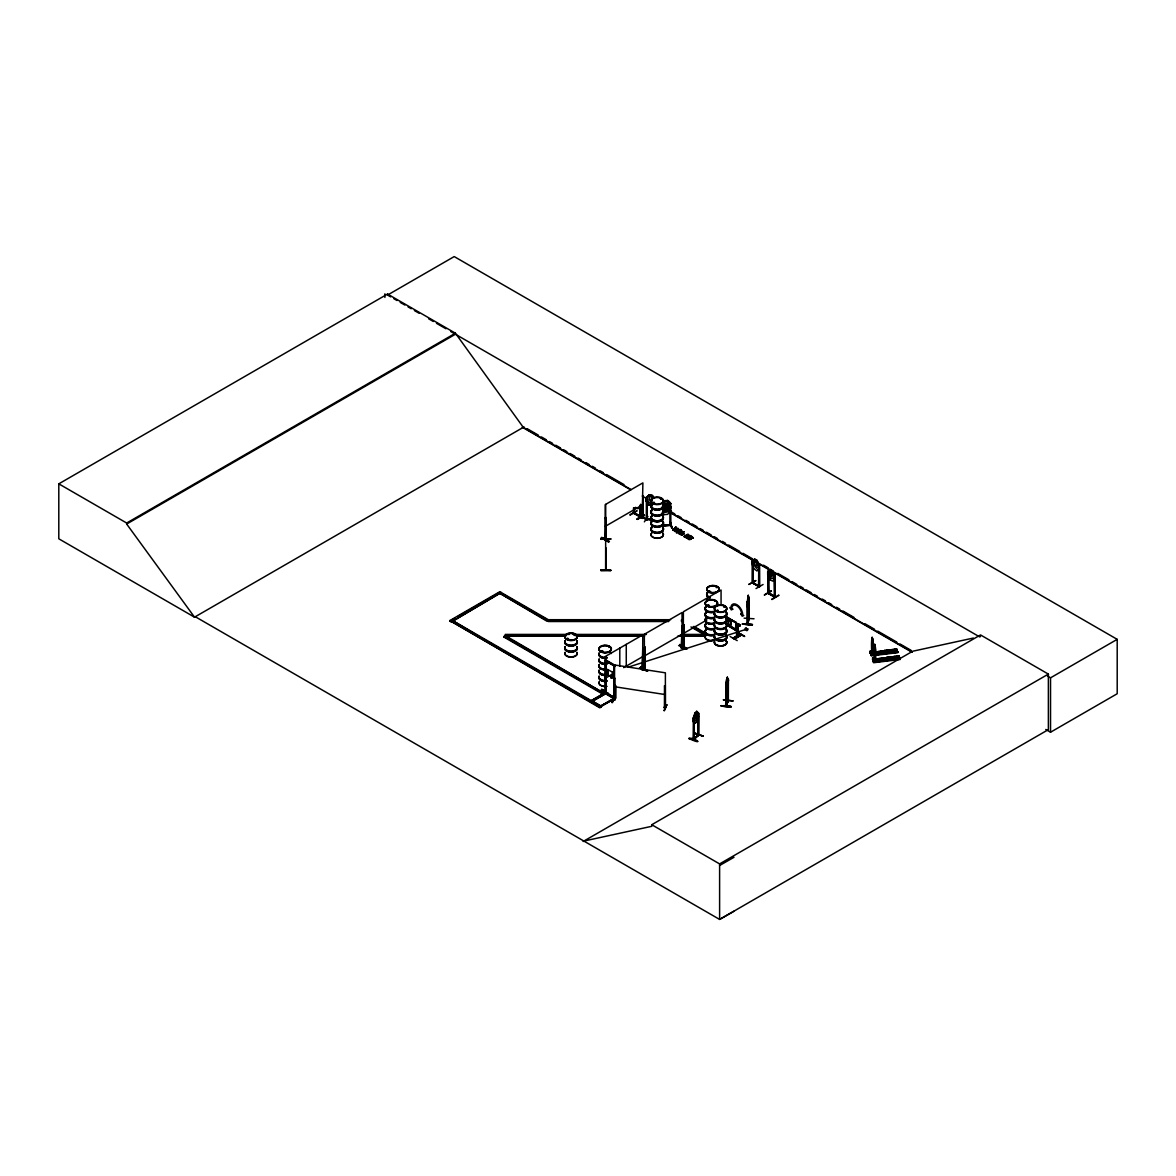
<?xml version="1.0" encoding="UTF-8"?>
<svg xmlns="http://www.w3.org/2000/svg" width="1176" height="1176" viewBox="0 0 1176 1176"><rect width="100%" height="100%" fill="white"/><g stroke="black" fill="none" stroke-linecap="round" stroke-linejoin="round"><path stroke-width="1.5" d="M747.245 602.48L748.318 595.247L749.009 619.282L748.862 596.805M872.122 637.318C875.576 647.417 871.872 667.542 872.945 640.023M875.312 650.71C874.341 675.524 877.281 649.872 874.65 644.345M726.062 704.894L725.945 706.261L726.65 679.155L726.004 683.932M726.18 705.071L728.488 700.734L727.782 701.205L727.268 677.244L726.665 686.931L726.209 686.108M727.87 701.19L728.326 700.396M728.429 700.793L726.092 705.747M871.607 651.916L870.975 651.284L871.048 652.063M873.503 658.883L873.562 661.662M874.253 658.237L874.577 658.045M870.755 651.386C870.725 652.489 871.46 651.386 870.593 653.209M873.004 653.944L872.21 651.21M872.254 651.857L871.401 651.945M874.738 658.281L873.121 658.222M874.371 644.904L874.488 658.928L874.856 644.316M697.927 713.597L698.323 735.559L698.485 713.068L696.692 711.362L694.957 712.979L693.267 718.021M747.818 623.824L747.407 622.883M749.274 618.708L747.583 624.28L747.848 597.04L747.76 607.536L748.847 600.289M758.74 564.789L758.593 586.53L759.622 586.839L759.549 565.039L758.608 564.877L759.549 565.039M774.293 575.152L775.116 575.373L774.205 574.917L774.896 597.32L774.881 575.52L772.573 570.727L770.148 569.36L767.693 571.507L767.693 574.961L770.074 579.753L772.573 581.076L774.955 578.974L774.793 575.564L772.5 570.772L770.074 569.404L768.942 574.829L770.515 577.769L772.073 578.651L773.617 577.475L772.573 570.727M742.379 624.147C752.273 622.104 759.049 627.029 742.468 623.853M752.228 625.088L742.379 624.074M727.371 677.258L726.209 683.521L726.283 706.306L727.033 678.405L726.797 684.829L726.548 684.123M721.109 705.967C730.296 704.439 738.352 708.922 721.109 705.967L730.869 707.158M721.211 705.644L730.987 706.467M746.569 628.572C746.539 625.867 743.32 630.292 745.716 629.822M735.882 629.91C735.676 618.708 738.675 624.853 726.356 617.327M736.132 626.205L737.323 625.485M736.955 624.985L738.043 626.176L737.896 636.686L737.749 625.441L736.764 625.103L737.543 626.455L736.764 625.103M873.077 658.222L873.4 658.78M875.429 650.446L874.826 644.727M694.178 738.646C690.782 740.586 701.44 733.148 697.971 734.662M698.867 735.088L693.722 739.822M736.176 622.721L726.356 616.591M735.559 629.439L735.514 630.115M736.514 623.148L726.106 617.474M695.545 712.876L695.545 718.683L696.692 716.287L696.119 712.347L695.633 712.906M874.709 658.178L875.37 660.78M688.886 738.601C693.178 736.235 706.482 746.628 688.915 738.528M689.136 738.308L697.633 741.306M606.154 570.066L606.052 547.854M566.759 638.965L567.038 638.568M568.302 639.053L567.479 638.421M574.417 635.202L575.24 634.937M574.432 634.937L574.976 635.202M600.892 651.225L602.818 651.225M602.641 650.872L601.333 650.784M609.3 647.035L608.962 647.506M654.047 503.313L654.047 502.373L653.062 503.255M653.239 502.608L653.591 503.284L653.121 502.622M661.412 498.947L660.383 498.786L661.132 499.227M661.015 499.006L660.633 498.565M708.687 591.41L710.495 591.69L709.319 590.808M708.628 605.567L707.114 605.611M716.155 587.544L717.11 587.544M714.788 601.068L714.64 601.215M716.346 610.932L718.242 610.8M716.493 610.961L717.963 611.182L717.801 610.359M723.857 606.992L724.519 607.036M724.548 606.419L724.387 606.463M747.657 624.221L747.245 601.965M744.099 618.15L754.051 618.782M748.201 605.537L747.657 607.404L747.127 605.875M747.392 601.553L747.216 624.309L747.245 623.456M748.671 618.679L747.157 624.177M747.245 624.25L749.009 618.708M749.215 617.973L748.789 618.679M601.642 537.667C615.945 546.252 607.169 538.49 601.318 537.932M601.656 537.314L608.771 541.342M608.418 541.96L601.318 537.873L608.742 541.724M608.301 693.928L601.201 689.842L608.698 693.722L601.583 689.21L605.846 691.65M646.109 670.849L640.42 667.586L640.817 666.924M679.801 644.786L686.931 648.799M679.816 644.433L686.96 648.432M605.684 660.559L605.464 693.061L615.033 698.5L615.107 685.681M606.184 660.162L615.577 665.645M605.537 692.488L615.621 698.162L615.607 685.461L615.504 698.147L600.98 705.997M605.522 693.002L615.18 698.338L614.975 685.432M600.877 705.967L615.107 697.838M770.883 570.404L770.118 574.432L771.662 576.637L772.456 574.241L770.956 570.36M885.205 651.71C886.954 649.049 888.159 653.68 885.219 651.651C888.13 649.534 886.866 654.312 885.205 651.475M665.395 501.196L664.352 505.754L666.483 506.9L667.586 503.945L666.483 501.094L665.381 501.123M665.395 504.651L664.352 509.193L666.483 510.355L667.586 507.4L666.483 504.548L665.41 504.71M693.811 717.551L693.634 739.91L694.105 717.654L693.325 717.992L693.164 721.447L695.031 723.299L696.78 721.579L698.485 716.522M606.052 517.602L605.199 517.866L606.081 517.631L605.713 539.372M730.134 636.539L737.205 640.626M728.062 678.934L727.371 677.376M723.475 699.691L733.251 700.955L723.387 699.882M725.96 706.203L728.179 700.734M872.18 637.333C872.974 678.302 869.74 631.042 873.004 639.185M752.317 582.899L752.361 561.173L754.639 559.012L753.448 564.465L756.55 568.317L758.079 567.141L757.035 560.393L754.566 559.056M605.831 660.633L606.007 693.37M613.828 700.058L613.901 678.082L614.769 678.214L614.783 700.176L613.725 700.058L613.901 664.866L665.381 672.819L665.395 708.011C661.97 707.276 667.351 706.658 664.322 707.085M614.769 678.214L613.813 678.273M614.886 697.059L611.961 702.631L615.019 697.133M614.989 696.677L612.431 702.587M613.813 700.029L614.783 699.382M614.783 699.617L614.798 699.926M664.499 685.917L665.381 686.049L664.499 685.917L664.44 707.893L665.469 707.82M664.308 707.29L664.322 707.879M666.718 704.674L664.175 710.701L666.763 704.718M666.777 705.071L664.264 710.642M736.396 626.455L738.043 626.411L736.955 625.897M636.731 510.825L630.057 514.676M600.363 706.261L615.019 697.838L605.361 692.546M755.903 580.679L748.847 584.428M664.337 500.844L662.705 506.959L664.881 508.826L667.042 508.635L669.188 506.386L667.615 500.403L670.923 503.622C669.365 504.078 671.423 502.358 667.556 500.491L664.264 500.697L662.161 503.225L664.264 500.697M771.074 590.911L764.459 594.791M771.412 591.028L764.385 595.13M768.795 575.387L768.575 593.718L767.766 571.462L774.881 575.564M774.411 595.923C777.468 598.466 766.149 590.749 768.487 592.91M774.234 596.203L774.881 597.276L767.957 593.365M633.82 512.266L633.923 512.266M639.817 516.058C624.559 508.15 644.801 517.749 639.979 516.073M633.776 509.428L633.702 513.015L640.788 517.058L640.7 504.357M752.875 583.311L752.772 582.002M753.36 583.178L752.846 561.261M757.035 560.393L759.314 565.244L759.373 586.971L759.152 586.148M644.375 521.835L647.932 516.455M690.547 536.183C678.846 540.49 698.603 531.376 686.813 538.329L686.255 537.55L687.828 534.742L684.138 536.33L684.608 537.065L687.828 534.742M686.255 538.005L687.828 535.198M643.198 517.249L642.434 517.852M687.122 537.167L688.577 534.595L687.872 534.183L684.138 536.33M687.122 537.608L688.577 534.595M644.713 668.63L645.198 647.3L644.316 647.535L645.198 647.3M681.727 648.02L682.006 625.779L681.301 647.947L682.08 646.697M684.006 645.58C683.932 645.492 683.741 646.374 684.256 646.535L684.256 624.75L683.374 624.985L684.256 624.75M691.4 538.623C684.917 539.652 689.886 539.064 690.944 536.418A1.676 0.97 0 0 1 691.885 536.506L693.34 537.991L690.385 536.991L690.091 539.372L688.225 537.726M698.456 734.956L693.252 739.748L694.193 739.395L694.105 717.154L695.045 713.009M736.22 622.633L736.25 630.659L727.797 625.426M726.106 623.986L736.558 629.748L727.797 624.691M647.182 497.624L646.271 497.595L647.241 497.595L647.212 519.557L639.92 515.632M646.212 501.035C654.385 510.707 643.684 501.344 646.139 497.536L649.255 494.773L652.415 495.464L654.459 498.271M652.342 498.991L651.342 495.757M653.341 498.08L652.415 495.464M647.212 519.557L646.183 519.366L647.109 519.542M651.695 520.321C641.464 518.91 647.638 517.558 651.577 519.954M749.068 619.208L748.847 617.812M746.848 629.087C745.231 633.394 750.332 627.514 746.848 629.087L628.278 667.145M606.199 693.37L592.028 701.455L606.228 693.384L606.199 660.089M736.617 626.485L737.176 636.936L737.543 626.455M736.617 636.525L736.485 622.442M654.415 503.152L654.121 503.387M654.738 503.255L653.9 502.314M660.603 498.727L661.088 499.021M567.905 639.068L567.435 638.994M568.375 638.788L567.729 638.406M574.167 634.849L574.844 635.246M574.932 634.555L574.314 634.717M575.167 635.099L574.549 634.79M602.7 651.504L601.083 651.386M707.599 605.831C709.907 605.287 705.571 604.876 708.893 605.184M724.093 606.831L724.019 606.698M870.24 651.092L873.004 650.99L870.24 651.092L870.225 652.709L896.7 649.005L894.01 649.608M870.167 652.709L896.7 649.284L897.832 652.651L871.328 655.826L870.828 650.798M884.617 651.886L870.475 653.562L870.211 652.518L870.99 654.914L897.67 652.239L896.7 649.005M873.65 662.353C871.989 659.957 877.561 658.972 876.326 661.838L875.297 657.605L872.607 657.928L872.592 659.545M872.798 660.089L899.258 656.678M873.445 661.809L899.919 658.384L900.199 659.486L873.709 662.705L873.43 661.618L898.155 658.795M873.577 662.353L899.919 658.384M884.543 651.533L870.269 653.003L896.7 649.475M728.253 701.219L728.091 678.817M735.808 622.868L736 629.336M887.615 658.384L889.277 658.045L889.423 659.045M889.615 658.928C889.585 655.664 885.763 660.177 889.423 658.825M662.191 506.812L664.337 504.298L667.645 503.975L670.937 507.135L667.63 510.81L664.264 511.045L662.161 508.885M664.278 511.104L667.556 510.663C676.479 508.4 663.293 499.153 669.188 507.253L669.188 509.84L667.042 512.089L664.881 512.28L662.705 510.413L664.352 504.357M664.308 514.618L667.645 514.324L670.937 510.59M652.342 500.506L651.298 501.623L649.284 499.844L650.269 495.596L651.298 495.816M679.507 532.405C680.125 534.889 678.126 533.757 680.83 532.096C682.403 533.169 682.198 530.185 680.757 531.14L679.552 530.45C668.85 538.299 690.65 524.746 675.406 531.743C672.893 529.229 682.33 527.495 673.348 530.552C681.022 520.586 669.659 535.712 676.082 527.377M672.804 530.244L675.583 527.083M670.761 524.584L662.044 525.363M662.103 526.128L670.879 525.349L670.732 503.401M674.848 531.42L677.185 529.2M681.022 530.641L679.596 529.847C668.63 534.492 685.049 524.864 673.73 529.597M675.715 531.229L678.082 528.524M698.5 713.2L696.721 711.245L697.559 716.537L696.398 719.668L695.236 720.741L694.105 719.756M696.809 721.638L695.031 723.299M694.457 733.427L703.233 736.205L694.737 733.133M703.219 736.176L694.501 732.986M605.243 539.549L605.199 504.636L642.89 482.88L642.184 518.278L643.228 517.984L642.89 496.096L642.184 518.278M605.008 691.576L605.787 690.371M642.522 669.541L643.096 669.923M644.36 669.217L645.271 668.218M645.168 669.115L644.492 669.467L644.316 634.305L682.006 612.549L682.256 647.697M684.006 624.603L683.3 646.726L684.329 646.462M646.212 497.654L649.314 494.875M756.918 570.669L759.402 568.655L756.962 570.786C753.199 569.39 751.699 564.789 752.287 561.099L754.683 559.115M605.008 690.827L605.713 690.415M654.312 502.946L653.474 502.946M567.302 638.935L568.214 639.45L567.905 638.495M568.405 639.347L568.508 638.612M717.86 610.432L717.095 610.903M682.962 534.271L683.491 533.669L682.198 533.257L680.11 534.463M665.351 708.04L665.293 686.24M767.693 571.507L768.795 571.771L767.913 571.551M767.84 574.932L770.192 579.65M642.963 517.028L642.434 518.41L643.14 496.243M606.14 538.579L605.508 538.961M605.199 539.622L605.846 517.484M639.553 515.397L647.035 519.689L647.065 497.566M642.14 670.114L642.772 648.064L643.022 670.055M642.302 669.82L643.022 648.211M681.536 648.079L682.242 625.911M644.066 670.026L639.803 667.601M767.957 592.572L768.56 593.659L768.56 571.904M640.42 667.601L646.785 670.776M678.64 645.536L686.137 649.358M643.022 669.173L642.434 669.541M681.948 647.535L681.301 647.947L682.021 647.476M774.161 596.291L768.869 592.998M774.484 575.005L774.234 596.938M778.938 595.335L771.956 599.525M195.392 616.768L194.628 617.224L58.8 538.799L58.8 483.85L387.551 294.044L455.421 333.22L523.291 427.358L631.13 489.628M387.551 294.044L387.551 295.058L454.215 256.574L1117.2 639.347L1117.2 693.737L1050.535 732.222L1045.773 729.458M58.8 483.85L126.67 523.026L455.421 333.22M734 911.224L719.609 919.426L195.304 616.724L194.525 617.165L126.67 524.04L455.421 334.234M194.525 617.165L524.055 426.917M605.199 526.392L642.89 504.636M640.214 506.591L637.921 508.752L635.569 507.312M634.379 513.368L634.379 512.574M479.485 636.775L452.598 620.575L601.274 706.409L599.892 707.879L449.849 620.575L499.815 591.719L548.295 619.708L670.585 619.708M449.849 621.251L454.539 618.547M457.655 616.739L499.815 592.395L535.741 613.137M640.038 516.631L640.067 505.812M637.113 518.748L644.227 514.706L637.216 519.204M637.51 519.439L644.566 515.308L637.113 519.204M676.759 532.522L679.552 530.905L682.095 532.375M676.759 532.067L680.478 529.891M681.022 530.2L680.83 532.096M675.715 530.773C686.211 526.627 675.245 533.83 679.743 533.272M682.021 530.949L678.332 533.242L679.316 533.977L684.006 531.758L682.595 533.022L684.05 533.654L681.374 535.183L683.521 533.301L682.198 533.257M679.64 534.183L684.006 531.758M505.239 635.555L603.758 693.12L602.391 693.913L503.857 637.024L505.239 635.555L565.744 635.555M503.857 637.024L505.239 636.231L565.744 636.231M681.374 535.183L684.167 533.963L682.595 533.022M684.138 536.785L688.577 535.036M686.255 537.55L690.547 535.727M693.34 537.991L691.885 536.962A1.676 0.97 0 0 0 690.944 536.873C692.973 539.211 687.769 541.122 688.269 538.196M666.924 620.384L548.295 620.384L546.928 621.178L499.815 593.307L546.928 620.502L548.295 619.708L548.295 621.516L668.747 621.516M752.214 561.143L752.905 561.584M681.521 620.825L682.903 620.722M752.684 582.002L753.346 582.414M748.906 584.413L755.58 580.562M758.696 585.839L752.39 582.943L759.299 586.942M753.096 582.781L759.373 586.192M607.683 669.585L607.874 674.906L612.593 677.626L612.593 672.187L607.683 669.585L607.683 675.024L612.593 677.626M614.783 666.013L615.033 665.763M756.021 588.559L763.077 584.487M612.593 672.187L612.387 677.744M605.081 678.361L613.916 673.275M623.677 667.63L642.772 656.605M644.316 656.061L682.006 634.305M683.374 633.511L706.923 619.914M727.9 617.782L730.987 622.119L730.987 624.882L727.9 625.823M503.857 636.348L602.391 693.223L603.758 692.429M591.484 700.543L605.684 692.399L591.484 700.543L601.48 706.261M730.84 622.163L727.929 617.709M727.929 625.926L730.913 624.794M730.84 624.838L730.913 622.119M737.984 623.839L739.924 624.721L739.733 626.088L737.984 625.073L737.984 623.839L739.924 624.721M737.984 625.073L739.924 625.97M736.764 626.014L737.249 626.632M449.849 620.575L599.892 707.202L615.621 698.162M732.942 638.186L740.042 634.085M733.324 638.421L740.395 633.996L733.324 638.083M734.118 638.877L741.174 634.452L734.221 638.877M737.249 632.526L744.717 636.378L737.617 632.276M583.12 841.516L912.649 651.254L973.361 638.053M583.884 841.06L651.754 826.302L651.754 824.729L980.505 634.922L1048.375 674.098L1048.375 729.62L719.609 919.426L719.609 863.904L1048.375 674.098M980.505 636.495L979.74 636.951L450.687 331.5M1047.39 676.009L1050.535 677.832L1117.2 639.347M719.609 865.492L734 857.289M646.3 518.351L646.3 519.145M683.77 646.874L683.624 625.117M644.713 669.423L644.566 647.667M602.2 651.475L601.553 650.931M602.494 651.504L601.274 651.048M717.919 611.064L716.934 611.05M727.209 624.074L728.988 623.309L727.209 618.738M613.798 699.029L614.68 699.132M664.396 707.658L665.351 707.776M672.804 529.788L678.082 528.98M674.848 530.964L680.081 529.685M737.102 636.231L737.94 636.569M646.388 518.366L647.241 518.557M669.938 524.408L670.732 524.364M744.379 636.51L737.249 632.188M889.174 658.928L888.071 658.883M726.283 622.192L727.444 621.986L726.283 619.517M639.979 515.852L640.523 517.234L640.45 504.504M752.552 582.752L752.625 561.04M870.505 651.783L870.593 650.828M884.455 650.49L887.145 650.166L888.174 652.989L885.484 653.312L884.455 650.49L885.484 653.312M889.526 650.166L892.216 649.549L893.245 652.651L892.216 649.549M887.983 651.019L895.142 650.24M888.13 651.401L895.215 650.593M871.195 653.694L873.959 653.591L871.269 653.915M870.99 654.885L895.789 651.96M893.245 652.371L890.555 652.989L889.526 649.872M897.729 651.827L895.039 652.43L894.01 649.328M897.744 652.107L871.151 655.326L897.611 652.048M873.518 660.883L873.195 657.634L872.871 658.619M875.37 657.825L872.607 657.928M886.822 657.605L889.512 657.002L890.541 659.824M891.893 657.002L894.583 656.384L895.612 659.207M896.377 656.443L899.067 655.84L900.096 658.942L873.503 662.147L872.68 659.28L899.067 656.12L899.317 657.163M874.297 659.324L899.067 655.84M874.474 659.824L897.508 657.075M897.582 657.428L872.857 660.442L872.577 659.354M876.326 660.427L873.283 660.912L873.195 657.634M639.597 515.75L646.697 519.807M639.479 667.718L643.728 670.114M670.173 522.276L672.158 528.053L670.158 521.953M662.103 525.554C665.278 523.82 670.761 525.79 669.997 524.658M662.044 525.922L670.835 525.143M671.687 527.98L670.643 522.306M717.022 610.256L718.11 610.52M768.163 571.404L768.31 593.16M634.129 513.574L634.173 508.135M752.978 583.311L753.272 566.847M600.877 539.005L610.873 538.828L600.892 539.328M600.892 539.181L610.873 539.137M600.892 570.507L610.888 570.448L600.892 570.536L600.892 569.757L610.888 570.492M600.892 570.213L610.873 570.154M548.295 620.825L668.747 620.825M569.404 634.423L505.239 634.423L505.239 636.231L510.002 638.98M573.065 634.423L646.403 634.423M681.242 634.423L705.085 634.423L706.453 633.644L693.899 626.382M574.902 635.555L644.58 635.555M679.419 635.555L705.085 635.555M576.74 636.231L644.58 636.231M677.582 636.231L705.085 636.231L705.085 634.423L692.517 627.175M614.578 699.382L613.901 699.279M669.923 525.452L669.85 503.46M605.331 691.723L605.081 656.605L642.772 634.849L642.655 669.85M647.123 518.792L646.285 518.587M637.024 510.928L630.057 515.132M748.201 595.365L747.745 604.949L747.392 604.141M748.024 596.423L747.657 602.141M747.774 597.246L747.583 602.524M726.151 683.947C725.092 703.454 730.722 664.22 727.371 687.607M613.901 686.622L665.381 694.59M652.327 495.596L649.255 494.773L647.741 497.977L647.741 500.564L649.784 503.078L651.827 503.519M649.226 505.18L652.415 505.812M647.329 518.807L651.695 519.763M614.578 665.513L614.445 698.162M602.009 650.901L602.2 650.622M671.702 528.009L670.1 521.938M693.164 721.447L695.045 723.181M698.265 734.985L694.163 738.793M633.893 513.074L633.467 512.369M605.611 570.081L605.713 504.386M768.163 593.16L775.205 597.143L775.116 575.373M679.772 644.83L686.975 648.873M645.271 669.012L644.316 669.203L644.948 647.153M387.551 295.058L390.711 296.881M393.872 298.704L397.032 300.527M400.178 302.35L404.911 305.084M408.072 306.907L411.233 308.729M414.393 310.552L419.126 313.286M428.593 318.755L433.327 321.489M436.487 323.312L445.954 328.765M527.23 428.74L538.329 435.149M541.504 436.987L546.267 439.736M549.427 441.559L552.602 443.396M555.778 445.219L560.54 447.968M563.716 449.805L566.876 451.643M570.051 453.466L574.814 456.215M577.989 458.052L581.15 459.875M585.913 462.624L589.088 464.461M592.263 466.284L595.423 468.121M600.186 470.87L603.361 472.693M606.537 474.531L623.986 484.6M669.982 511.163L674.73 513.897M677.905 515.735L681.08 517.572M685.828 520.307L689.004 522.144M692.179 523.981L696.942 526.73M700.117 528.553L703.277 530.391M706.453 532.213L711.215 534.962M714.391 536.8L717.551 538.623M722.314 541.372L725.489 543.209M728.664 545.032L739.763 551.441M742.938 553.279L752.449 558.776M763.547 565.186L768.31 567.935M777.821 573.418L788.934 579.841M792.095 581.664L796.858 584.413M800.033 586.251L803.208 588.073M806.383 589.911L811.131 592.66M814.307 594.483L817.482 596.32M822.23 599.069L825.405 600.892M828.58 602.729L831.755 604.552M836.518 607.301L839.679 609.139M842.854 610.961L853.952 617.385M865.066 623.794L874.577 629.278M877.752 631.115L896.788 642.096M899.949 643.933L911.062 650.343M642.243 496.037L646.991 498.786M669.203 511.604L753.257 560.129M756.433 561.966L911.87 651.71M522.247 427.211L630.454 489.686M670.232 512.648L752.978 560.423M757.756 563.186L768.898 569.61M772.073 571.448L912.106 652.298M680.037 531.64L680.434 530.964M640.45 517.19L633.541 513.206L633.541 507.767M752.625 582.796L759.505 586.736M726.106 616.739L736.205 622.692M726.106 624.721L736.205 630.512M695.457 627.969L704.88 633.408M690.944 626.955L703.513 634.202M538.873 614.945L548.295 620.384M605.361 660.574L615.18 665.866L605.552 660.456L605.611 693.149M608.83 662.823L605.684 661.015L615.063 666.527M513.177 640.817L603.758 693.12M591.484 701.219L599.334 705.747M482.645 638.597L501.623 649.564M504.798 651.386L601.274 707.085M651.754 824.729L719.609 863.904M707.276 605.64L708.54 605.949L708.702 605.096M670.835 524.349L670.688 525.422M758.667 586.589L758.917 568.302M662.176 512.398L664.352 514.529M778.644 595.144L771.662 599.29M691.37 538.814L690.709 537.373L692.708 538.314M756.918 560.496L759.24 565.23M725.857 687.842L726.65 689.518M896.377 656.164L897.406 658.986M891.893 656.708L892.922 659.53M886.822 657.325L887.851 660.148M872.93 650.769L873.871 654.503M872.93 652.18L873.959 655.003L873.871 653.371M872.122 652.092L872.812 653.974M872.96 657.663L873.695 658.678M870.24 652.518L871.21 655.517L871.063 654.782M606.066 539.887L605.449 517.999M1050.535 677.832L1050.535 732.222M876.238 660.206L876.238 661.338M875.297 657.605L875.297 659.016M749.038 597.467L749.009 619.282M739.733 624.838L739.733 626.088M738.175 623.721L738.175 624.97M728.4 678.978L728.326 701.19M721.064 604.508L721.064 589.999L683.374 611.755L683.3 646.785M698.794 713.303L698.823 735.147M698.323 713.744L698.265 735.559M693.325 717.992L693.281 739.807M681.521 619.708L681.521 621.516M646.388 497.404L646.33 519.425M639.817 505.945L639.817 516.911M634.423 507.988L634.246 513.618M626.264 644.375L626.264 666.13M619.796 648.108L619.796 666.248M384.89 293.838L384.89 297.44M126.67 523.026L126.67 524.04M709.804 597.849A6.321 3.646 0 0 1 707.496 592.866M706.938 599.099A6.233 3.602 0 0 1 707.57 598.231M709.848 598.158A6.233 3.602 0 0 1 707.57 593.233M706.864 599.437A6.321 3.646 0 0 1 707.496 598.555M709.804 597.54A6.321 3.646 0 0 1 707.496 592.557M709.848 597.143A6.233 3.602 0 0 1 707.57 592.234M662.676 510.428A6.321 3.646 0 0 1 657.193 515.896A6.321 3.646 0 0 1 651.725 510.428M662.588 510.796A6.233 3.602 0 0 1 657.193 516.19A6.233 3.602 0 0 1 651.798 510.796M662.573 515.485A6.203 3.587 0 0 1 657.193 520.85A6.247 3.602 0 0 1 651.783 515.617M651.827 515.485A6.203 3.587 0 0 0 657.193 520.85A6.247 3.602 0 0 0 662.602 515.617M662.602 516.058A6.247 3.602 0 0 1 657.193 521.468A6.247 3.602 0 0 1 651.783 516.058M662.676 504.416A6.321 3.646 0 0 1 657.193 509.899A6.321 3.646 0 0 1 651.725 504.416M662.588 509.796A6.233 3.602 0 0 1 657.193 515.191A6.233 3.602 0 0 1 651.798 509.796M662.588 504.798A6.218 3.587 0 0 1 657.193 510.178A6.218 3.587 0 0 1 651.813 504.798M662.676 510.119A6.321 3.646 0 0 1 657.193 515.588A6.321 3.646 0 0 1 651.725 510.119M662.676 504.107A6.321 3.646 0 0 1 657.193 509.59A6.321 3.646 0 0 1 651.725 504.107M662.588 503.784A6.233 3.602 0 0 1 657.193 509.179A6.233 3.602 0 0 1 651.798 503.784M662.676 527.539A6.321 3.646 0 0 1 657.193 533.007A6.321 3.646 0 0 1 651.725 527.539M662.588 527.906A6.233 3.602 0 0 1 657.193 533.301A6.233 3.602 0 0 1 651.798 527.906M662.602 532.728A6.247 3.602 0 0 1 657.193 538.138A6.247 3.602 0 0 1 651.783 532.728M662.602 532.934A6.247 3.602 0 0 1 657.193 538.343A6.247 3.602 0 0 1 651.783 532.934M662.676 521.527A6.321 3.646 0 0 1 657.193 527.01A6.321 3.646 0 0 1 651.725 521.527M662.588 526.907A6.233 3.602 0 0 1 657.193 532.302A6.233 3.602 0 0 1 651.798 526.907M662.588 521.909A6.218 3.587 0 0 1 657.193 527.289A6.218 3.587 0 0 1 651.813 521.909M662.676 527.23A6.321 3.646 0 0 1 657.193 532.699A6.321 3.646 0 0 1 651.725 527.23M662.676 521.218A6.321 3.646 0 0 1 657.193 526.701A6.321 3.646 0 0 1 651.725 521.218M662.588 520.894A6.233 3.602 0 0 1 657.193 526.289A6.233 3.602 0 0 1 651.798 520.894M606.772 669.144A6.247 3.602 0 0 1 599.128 664.734M606.772 658.31A6.218 3.587 0 0 1 599.157 653.915M606.772 657.31A6.218 3.587 0 0 1 599.157 652.9M606.772 664.322A6.218 3.587 0 0 1 599.157 659.912M606.801 664.028A6.321 3.646 0 0 1 599.054 659.56M606.801 663.72A6.321 3.646 0 0 1 599.054 659.251M606.772 663.308A6.218 3.587 0 0 1 599.157 658.913M606.801 658.016A6.321 3.646 0 0 1 599.054 653.547M610.638 652.665A6.321 3.646 0 0 1 611.27 653.547M606.801 657.707A6.321 3.646 0 0 1 599.054 653.239M610.638 652.357A6.321 3.646 0 0 1 611.27 653.239M606.772 669.409A6.247 3.602 0 0 1 599.128 664.999M606.757 669.879A6.189 3.572 0 0 1 599.172 665.498M606.772 686.255A6.247 3.602 0 0 1 599.128 681.845M606.772 669.6A6.247 3.602 0 0 1 599.128 665.19M606.772 675.421A6.218 3.587 0 0 1 599.157 671.026M606.772 674.421A6.218 3.587 0 0 1 599.157 670.011M606.772 681.433A6.218 3.587 0 0 1 599.157 677.023M611.167 677.023A6.218 3.587 0 0 1 611.373 677.964M606.801 681.139A6.321 3.646 0 0 1 599.054 676.67M610.638 675.788A6.321 3.646 0 0 1 611.476 677.611M606.801 680.83A6.321 3.646 0 0 1 599.054 676.362M610.638 675.48A6.321 3.646 0 0 1 611.27 678.243M606.772 680.419A6.218 3.587 0 0 1 599.157 676.024M611.167 676.024A6.218 3.587 0 0 1 611.167 677.876M606.801 675.127A6.321 3.646 0 0 1 599.054 670.658M606.801 674.818A6.321 3.646 0 0 1 599.054 670.349M606.772 686.475A6.247 3.602 0 0 1 599.128 682.051M725.974 611.608A6.218 3.587 0 0 1 721.388 616.974A6.218 3.587 0 0 1 714.567 612.476M725.974 618.62A6.233 3.602 0 0 1 721.388 623.986A6.233 3.602 0 0 1 714.552 619.487M726.048 618.238A6.321 3.646 0 0 1 721.403 623.692A6.321 3.646 0 0 1 714.479 619.12M726.048 617.929A6.321 3.646 0 0 1 721.403 623.383A6.321 3.646 0 0 1 714.479 618.811M726.048 612.24A6.321 3.646 0 0 1 721.403 617.679A6.321 3.646 0 0 1 714.479 613.122M726.048 611.932A6.321 3.646 0 0 1 721.403 617.371A6.321 3.646 0 0 1 714.479 612.814M725.974 612.622A6.233 3.602 0 0 1 721.388 617.988A6.233 3.602 0 0 1 714.552 613.49M725.974 617.606A6.233 3.602 0 0 1 721.388 622.986A6.233 3.602 0 0 1 714.552 618.473M725.945 623.324A6.189 3.572 0 0 1 722.182 628.557A6.189 3.572 0 0 1 714.391 625.103M725.974 629.733A6.233 3.602 0 0 1 721.388 635.099A6.233 3.602 0 0 1 714.552 630.601M725.974 628.719A6.218 3.587 0 0 1 721.388 634.085A6.218 3.587 0 0 1 714.567 629.586M725.974 635.731A6.233 3.602 0 0 1 721.388 641.096A6.233 3.602 0 0 1 714.552 636.598M726.048 635.349A6.321 3.646 0 0 1 721.403 640.802A6.321 3.646 0 0 1 714.479 636.231M726.048 635.04A6.321 3.646 0 0 1 721.403 640.494A6.321 3.646 0 0 1 714.479 635.922M726.048 629.351A6.321 3.646 0 0 1 721.403 634.79A6.321 3.646 0 0 1 714.479 630.233M726.048 629.042A6.321 3.646 0 0 1 721.403 634.481A6.321 3.646 0 0 1 714.479 629.924M725.974 634.717A6.233 3.602 0 0 1 721.388 640.097A6.233 3.602 0 0 1 714.552 635.584M725.974 640.758A6.233 3.602 0 0 1 721.388 646.124A6.233 3.602 0 0 1 714.552 641.626M725.945 640.435A6.189 3.572 0 0 1 722.182 645.668A6.189 3.572 0 0 1 714.391 642.214M725.96 624.191A6.203 3.587 0 0 1 722.182 629.454A6.203 3.587 0 0 1 714.376 625.985M725.989 640.553A6.247 3.602 0 0 1 721.403 645.933A6.247 3.602 0 0 1 714.552 641.42M714.508 617.9A6.321 3.646 0 0 1 706.894 617.327A6.321 3.646 0 0 1 705.879 612.916M714.464 618.208A6.218 3.587 0 0 1 706.952 617.635A6.218 3.587 0 0 1 705.967 613.299M714.449 622.883A6.189 3.572 0 0 1 706.982 622.31A6.189 3.572 0 0 1 705.997 617.988M714.479 623.251A6.247 3.602 0 0 1 706.938 622.677A6.247 3.602 0 0 1 705.953 618.326M714.508 611.902A6.321 3.646 0 0 1 706.894 611.314A6.321 3.646 0 0 1 705.879 606.919M714.464 617.194A6.218 3.587 0 0 1 706.952 616.621A6.218 3.587 0 0 1 705.967 612.284M714.464 612.196A6.218 3.587 0 0 1 706.952 611.623A6.218 3.587 0 0 1 705.967 607.286M714.508 617.591A6.321 3.646 0 0 1 706.894 617.018A6.321 3.646 0 0 1 705.879 612.608M714.508 611.593A6.321 3.646 0 0 1 706.894 611.005A6.321 3.646 0 0 1 705.879 606.61M714.464 611.197A6.218 3.587 0 0 1 706.952 610.623A6.218 3.587 0 0 1 705.967 606.287M714.508 635.011A6.321 3.646 0 0 1 706.894 634.437A6.321 3.646 0 0 1 705.879 630.027M714.464 635.319A6.218 3.587 0 0 1 706.952 634.746A6.218 3.587 0 0 1 705.967 630.409M714.449 639.994A6.189 3.572 0 0 1 706.982 639.421A6.189 3.572 0 0 1 705.997 635.099M714.449 623.765A6.189 3.572 0 0 1 706.982 623.207A6.189 3.572 0 0 1 705.997 618.885M714.479 640.361A6.247 3.602 0 0 1 706.938 639.788A6.247 3.602 0 0 1 705.953 635.437M714.479 623.486A6.247 3.602 0 0 1 706.938 622.913A6.247 3.602 0 0 1 705.953 618.561M714.508 629.013A6.321 3.646 0 0 1 706.894 628.425A6.321 3.646 0 0 1 705.879 624.03M714.464 634.305A6.218 3.587 0 0 1 706.952 633.732A6.218 3.587 0 0 1 705.967 629.395M714.464 629.307A6.218 3.587 0 0 1 706.952 628.734A6.218 3.587 0 0 1 705.967 624.397M714.508 634.702A6.321 3.646 0 0 1 706.894 634.129A6.321 3.646 0 0 1 705.879 629.719M714.508 628.704A6.321 3.646 0 0 1 706.894 628.116A6.321 3.646 0 0 1 705.879 623.721M714.464 628.307A6.218 3.587 0 0 1 706.952 627.734A6.218 3.587 0 0 1 705.967 623.398M577.019 652.342A6.189 3.572 0 0 1 571.036 656.855A6.189 3.572 0 0 1 565.053 652.342M577.034 641.655A6.218 3.587 0 0 1 571.036 646.168A6.218 3.587 0 0 1 565.024 641.655M577.034 640.641A6.218 3.587 0 0 1 571.036 645.168A6.218 3.587 0 0 1 565.024 640.641M577.034 647.653A6.218 3.587 0 0 1 571.036 652.18A6.218 3.587 0 0 1 565.024 647.653M577.137 647.285A6.321 3.646 0 0 1 571.036 651.886A6.321 3.646 0 0 1 564.921 647.285M577.137 646.976A6.321 3.646 0 0 1 571.036 651.577A6.321 3.646 0 0 1 564.921 646.976M577.034 646.653A6.218 3.587 0 0 1 571.036 651.166A6.218 3.587 0 0 1 565.024 646.653M577.137 641.288A6.321 3.646 0 0 1 571.036 645.874A6.321 3.646 0 0 1 564.921 641.288M577.137 640.979A6.321 3.646 0 0 1 571.036 645.565A6.321 3.646 0 0 1 564.921 640.979M577.063 652.68A6.247 3.602 0 0 1 571.036 657.222A6.247 3.602 0 0 1 564.995 652.68M663.543 506.68L665.278 509.135L663.455 511.986L665.822 509.575L668.203 511.56L666.41 509.017L668.13 506.283L665.866 508.561L663.543 506.68M640.773 666.954L647.873 671.04L640.802 666.924M605.037 693.325L614.445 698.838L605.081 693.281M755.36 560.055L754.61 564.083L756.139 566.303L756.932 563.892L755.448 560.011M605.713 669.453L605.713 669.453M721.064 603.229L721.064 603.229M501.196 592.513L451.231 622.045L501.196 592.513M741.541 634.952L734.471 639.038L741.571 634.981M732.751 609.168L731.31 609.932L729.884 607.522L730.869 608.08A8.394 4.851 60 0 1 736.808 604.655A8.394 4.851 60 0 1 742.747 614.945L743.732 615.504L742.203 616.224L740.689 613.754L741.674 614.313A7.012 4.042 60 0 0 736.72 605.728A7.012 4.042 60 0 0 731.751 608.595L732.751 609.168M737.396 626.779L737.249 637.01L737.396 626.779M709.863 592.101A6.203 3.587 0 0 0 719.168 589A6.203 3.587 0 0 0 709.863 585.898A6.203 3.587 0 0 0 709.863 592.101M709.863 592.601A6.203 3.587 0 0 0 719.168 589.499A6.203 3.587 0 0 0 709.863 586.398A6.203 3.587 0 0 0 709.863 592.601M709.848 592.337A6.247 3.602 0 0 0 719.212 589.205A6.247 3.602 0 0 0 709.848 586.089A6.247 3.602 0 0 0 709.848 592.337M654.077 503.666A6.233 3.602 0 0 0 663.426 500.55A6.233 3.602 0 0 0 654.077 497.433A6.233 3.602 0 0 0 654.077 503.666M654.091 504.181A6.203 3.587 0 0 0 663.396 501.079A6.203 3.587 0 0 0 654.091 497.977A6.203 3.587 0 0 0 654.091 504.181M657.193 521.776A6.203 3.587 0 0 0 662.573 516.396A6.203 3.587 0 0 1 657.193 521.747A6.203 3.587 0 0 1 651.827 516.382A6.203 3.587 0 0 0 657.193 521.776M602.038 651.945A6.247 3.602 0 0 0 611.402 648.814A6.247 3.602 0 0 0 602.038 645.697A6.247 3.602 0 0 0 602.038 651.945M600.774 651.842A6.189 3.572 0 0 0 611.138 650.24A6.189 3.572 0 0 0 603.553 645.859A6.189 3.572 0 0 0 600.774 651.842M602.038 652.136A6.247 3.602 0 0 0 611.402 649.005A6.247 3.602 0 0 0 602.038 645.889A6.247 3.602 0 0 0 602.038 652.136M717.463 611.505A6.247 3.602 0 0 0 726.827 608.389A6.247 3.602 0 0 0 717.463 605.273A6.247 3.602 0 0 0 717.463 611.505M717.478 611.976A6.203 3.587 0 0 0 726.783 608.874A6.203 3.587 0 0 0 717.478 605.772A6.203 3.587 0 0 0 717.478 611.976M716.169 611.123A6.247 3.602 0 0 0 726.606 609.506A6.247 3.602 0 0 0 718.962 605.096A6.247 3.602 0 0 0 716.169 611.123M721.388 629.013A6.218 3.587 0 0 0 725.974 623.662A6.247 3.602 0 0 1 721.403 629.072A6.247 3.602 0 0 1 714.552 624.574A6.218 3.587 0 0 0 721.388 629.013M708.246 606.154A6.203 3.587 0 0 0 717.566 603.053A6.203 3.587 0 0 0 708.246 599.951A6.203 3.587 0 0 0 708.246 606.154M708.246 606.654A6.203 3.587 0 0 0 717.566 603.553A6.203 3.587 0 0 0 708.246 600.451A6.203 3.587 0 0 0 708.246 606.654M706.938 605.802A6.247 3.602 0 0 0 717.389 604.185A6.247 3.602 0 0 0 709.745 599.775A6.247 3.602 0 0 0 706.938 605.802M567.92 639.656A6.233 3.602 0 0 0 577.269 636.539A6.233 3.602 0 0 0 567.92 633.423A6.233 3.602 0 0 0 567.92 639.656M567.92 640.156A6.218 3.587 0 0 0 577.254 637.054A6.218 3.587 0 0 0 567.92 633.938A6.218 3.587 0 0 0 567.92 640.156M566.611 639.288A6.247 3.602 0 0 0 577.063 637.671A6.247 3.602 0 0 0 569.419 633.261A6.247 3.602 0 0 0 566.611 639.288"/></g></svg>
